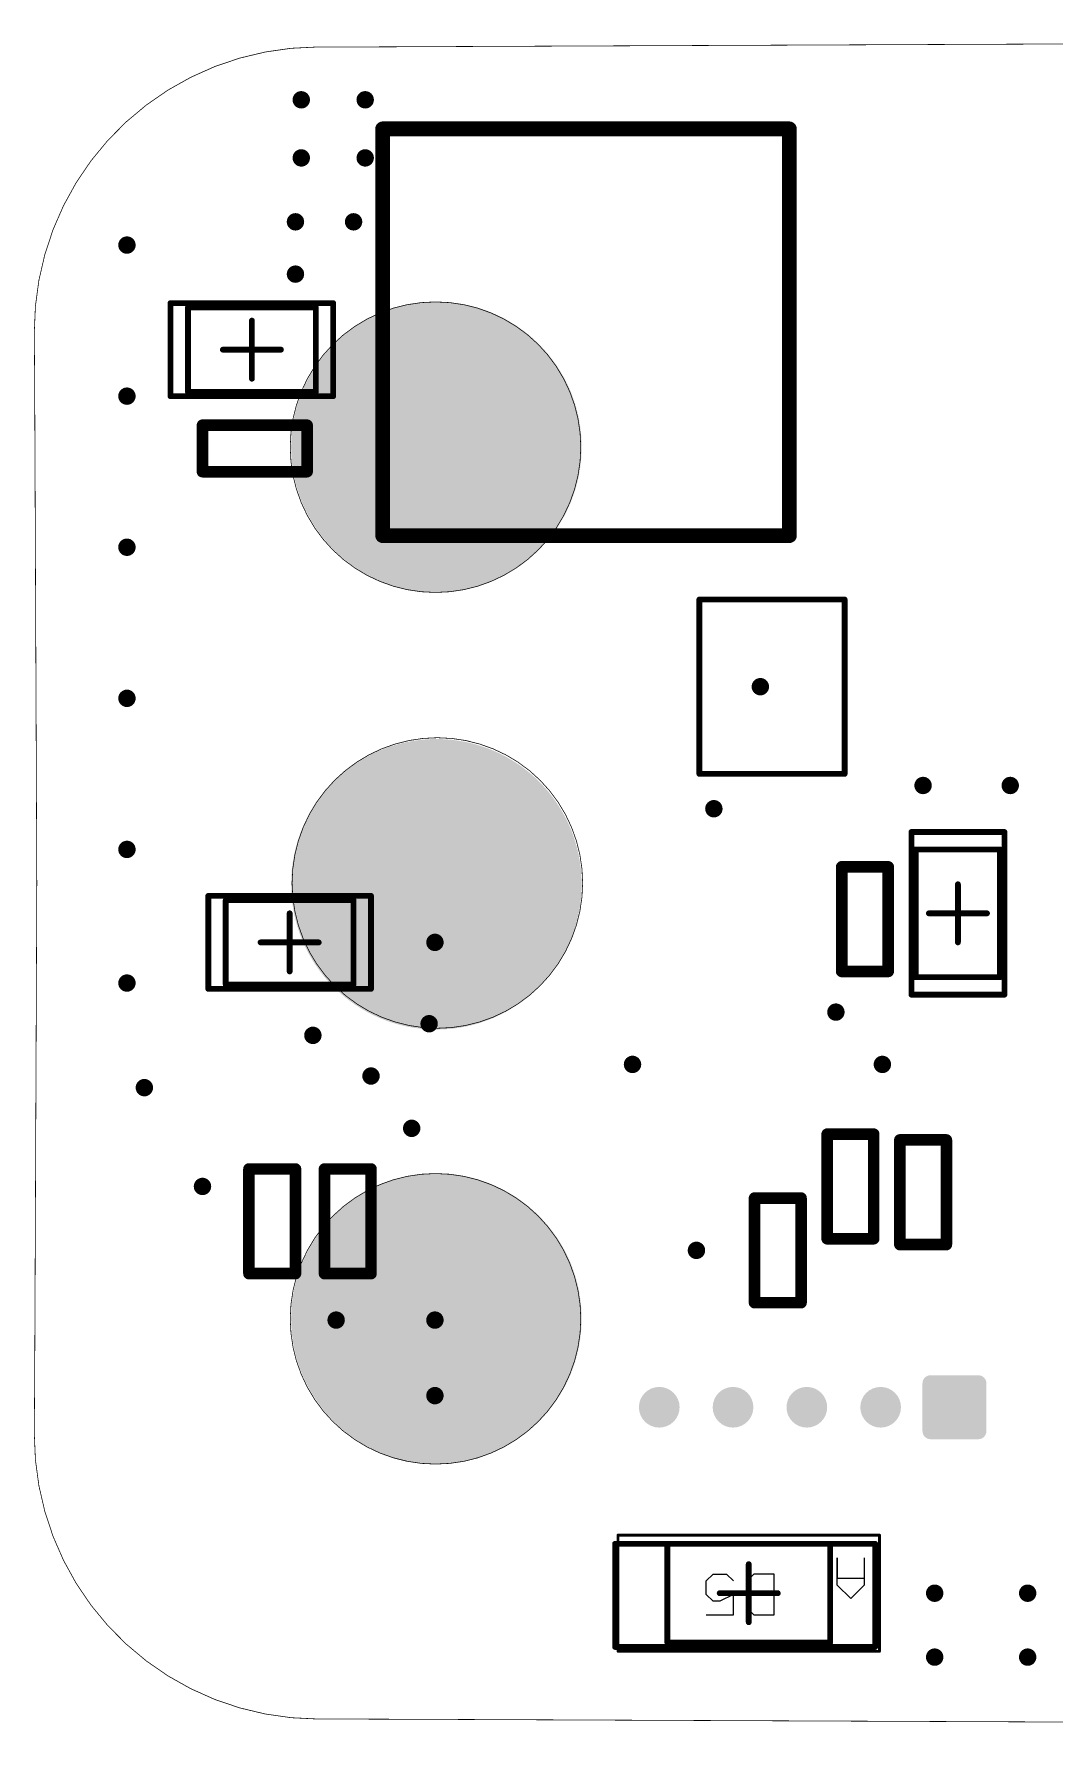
# Model space of a CAD drawing. Header units: millimetres. Extents: x 0 to 63.8, y 0 to 29.2.
# Drawn here: x 0 to 17.55, y 0.01 to 29.23 of the extents above; entities that cross this region are included whole.
import ezdxf

# ---------------------------------------------------------------- set-up
doc = ezdxf.new("R2010")
doc.units = ezdxf.units.MM
for name, color, linetype in [('BottomSolder', 6, 'Continuous'), ('Mechanical1', 6, 'Continuous'), ('Mechanical13', 56, 'Continuous'), ('Mechanical15', 56, 'Continuous'), ('Mechanical2', 216, 'Continuous'), ('Mechanical29', 56, 'Continuous'), ('PadHoleLayer', 156, 'Continuous'), ('ViaHoleLayer', 16, 'Continuous')]:
    doc.layers.add(name, color=color, linetype=linetype)

# ---------------------------------------------------------------- blocks, each defined once
blk = doc.blocks.new('0402_34')
at = {"layer": 'Mechanical15', "const_width": 0.2}
for points in [[(-0.9, -0.4), (-0.9, 0.4)], [(0.9, 0.4), (-0.9, 0.4)], [(0.9, -0.4), (0.9, 0.4)], [(0.9, -0.4), (-0.9, -0.4)]]:
    blk.add_lwpolyline(points, dxfattribs=at)
at = {"layer": 'Mechanical15', "const_width": 0.1}
for points in [[(-0.95, 0.4, 1), (-0.85, 0.4, 1)], [(-0.95, 0.4, 1), (-0.85, 0.4, 1)], [(0.85, 0.4, 1), (0.95, 0.4, 1)], [(0.85, 0.4, 1), (0.95, 0.4, 1)], [(-0.95, -0.4, 1), (-0.85, -0.4, 1)], [(-0.95, -0.4, 1), (-0.85, -0.4, 1)], [(0.85, -0.4, 1), (0.95, -0.4, 1)], [(0.85, -0.4, 1), (0.95, -0.4, 1)]]:
    blk.add_lwpolyline(points, format="xyb", close=True, dxfattribs=at)
at = {"layer": 'Mechanical2', "const_width": 0.2}
for points in [[(0.9, 0.4), (-0.9, 0.4)], [(-0.9, -0.4), (-0.9, 0.4)], [(0.9, -0.4), (0.9, 0.4)], [(0.9, -0.4), (-0.9, -0.4)]]:
    blk.add_lwpolyline(points, dxfattribs=at)
at = {"layer": 'Mechanical2', "const_width": 0.1}
for points in [[(-0.95, 0.4, 1), (-0.85, 0.4, 1)], [(-0.95, 0.4, 1), (-0.85, 0.4, 1)], [(0.85, 0.4, 1), (0.95, 0.4, 1)], [(0.85, 0.4, 1), (0.95, 0.4, 1)], [(-0.95, -0.4, 1), (-0.85, -0.4, 1)], [(-0.95, -0.4, 1), (-0.85, -0.4, 1)], [(0.85, -0.4, 1), (0.95, -0.4, 1)], [(0.85, -0.4, 1), (0.95, -0.4, 1)]]:
    blk.add_lwpolyline(points, format="xyb", close=True, dxfattribs=at)
blk = doc.blocks.new('0402_36')
at = {"layer": 'Mechanical15', "const_width": 0.2}
for points in [[(-0.9, -0.4), (-0.9, 0.4)], [(0.9, 0.4), (-0.9, 0.4)], [(0.9, -0.4), (0.9, 0.4)], [(0.9, -0.4), (-0.9, -0.4)]]:
    blk.add_lwpolyline(points, dxfattribs=at)
at = {"layer": 'Mechanical15', "const_width": 0.1}
for points in [[(-0.95, 0.4, 1), (-0.85, 0.4, 1)], [(-0.95, 0.4, 1), (-0.85, 0.4, 1)], [(0.85, 0.4, 1), (0.95, 0.4, 1)], [(0.85, 0.4, 1), (0.95, 0.4, 1)], [(-0.95, -0.4, 1), (-0.85, -0.4, 1)], [(-0.95, -0.4, 1), (-0.85, -0.4, 1)], [(0.85, -0.4, 1), (0.95, -0.4, 1)], [(0.85, -0.4, 1), (0.95, -0.4, 1)]]:
    blk.add_lwpolyline(points, format="xyb", close=True, dxfattribs=at)
at = {"layer": 'Mechanical2', "const_width": 0.2}
for points in [[(0.9, 0.4), (-0.9, 0.4)], [(-0.9, -0.4), (-0.9, 0.4)], [(0.9, -0.4), (0.9, 0.4)], [(0.9, -0.4), (-0.9, -0.4)]]:
    blk.add_lwpolyline(points, dxfattribs=at)
at = {"layer": 'Mechanical2', "const_width": 0.1}
for points in [[(-0.95, 0.4, 1), (-0.85, 0.4, 1)], [(-0.95, 0.4, 1), (-0.85, 0.4, 1)], [(0.85, 0.4, 1), (0.95, 0.4, 1)], [(0.85, 0.4, 1), (0.95, 0.4, 1)], [(-0.95, -0.4, 1), (-0.85, -0.4, 1)], [(-0.95, -0.4, 1), (-0.85, -0.4, 1)], [(0.85, -0.4, 1), (0.95, -0.4, 1)], [(0.85, -0.4, 1), (0.95, -0.4, 1)]]:
    blk.add_lwpolyline(points, format="xyb", close=True, dxfattribs=at)
blk = doc.blocks.new('SOT_23_38')
at = {"layer": 'Mechanical15', "const_width": 0.1}
for points in [[(2.45, 2.25), (-0.55, 2.25)], [(-0.55, -0.25), (-0.55, 2.25)], [(2.45, -0.25), (2.45, 2.25)], [(2.45, -0.25), (-0.55, -0.25)]]:
    blk.add_lwpolyline(points, dxfattribs=at)
at = {"layer": 'Mechanical15', "const_width": 0.05}
for points in [[(-0.575, 2.25, 1), (-0.525, 2.25, 1)], [(-0.575, 2.25, 1), (-0.525, 2.25, 1)], [(2.425, 2.25, 1), (2.475, 2.25, 1)], [(2.425, 2.25, 1), (2.475, 2.25, 1)], [(-0.575, -0.25, 1), (-0.525, -0.25, 1)], [(-0.575, -0.25, 1), (-0.525, -0.25, 1)], [(2.425, -0.25, 1), (2.475, -0.25, 1)], [(2.425, -0.25, 1), (2.475, -0.25, 1)]]:
    blk.add_lwpolyline(points, format="xyb", close=True, dxfattribs=at)
at = {"layer": 'Mechanical2', "const_width": 0.1}
for points in [[(2.45, 2.25), (-0.55, 2.25)], [(-0.55, -0.25), (-0.55, 2.25)], [(2.45, -0.25), (2.45, 2.25)], [(2.45, -0.25), (-0.55, -0.25)]]:
    blk.add_lwpolyline(points, dxfattribs=at)
at = {"layer": 'Mechanical2', "const_width": 0.05}
for points in [[(-0.575, 2.25, 1), (-0.525, 2.25, 1)], [(-0.575, 2.25, 1), (-0.525, 2.25, 1)], [(2.425, 2.25, 1), (2.475, 2.25, 1)], [(2.425, 2.25, 1), (2.475, 2.25, 1)], [(-0.575, -0.25, 1), (-0.525, -0.25, 1)], [(-0.575, -0.25, 1), (-0.525, -0.25, 1)], [(2.425, -0.25, 1), (2.475, -0.25, 1)], [(2.425, -0.25, 1), (2.475, -0.25, 1)]]:
    blk.add_lwpolyline(points, format="xyb", close=True, dxfattribs=at)
blk = doc.blocks.new('1_5_H______1_27_42')
at = {"layer": 'BottomSolder'}
h = blk.add_hatch(color=6, dxfattribs=at)
edge = h.paths.add_edge_path()
edge.add_arc((-0.412, -0.412), 0.138, 180, 270)
edge.add_line((-0.412, -0.55), (0.412, -0.55))
edge.add_arc((0.412, -0.412), 0.138, 270, 360)
edge.add_line((0.55, -0.412), (0.55, 0.412))
edge.add_arc((0.412, 0.412), 0.138, 0, 90)
edge.add_line((0.412, 0.55), (-0.412, 0.55))
edge.add_arc((-0.412, 0.412), 0.138, 90, 180)
edge.add_line((-0.55, 0.412), (-0.55, -0.412))
at = {"layer": 'PadHoleLayer'}
h = blk.add_hatch(color=156, dxfattribs=at)
edge = h.paths.add_edge_path()
edge.add_arc((0, 0), 0.35, 0, 360)
h = blk.add_hatch(color=156, dxfattribs=at)
edge = h.paths.add_edge_path()
edge.add_arc((1.27, 0), 0.35, 0, 360)
h = blk.add_hatch(color=156, dxfattribs=at)
edge = h.paths.add_edge_path()
edge.add_arc((2.54, 0), 0.35, 0, 360)
h = blk.add_hatch(color=156, dxfattribs=at)
edge = h.paths.add_edge_path()
edge.add_arc((3.81, 0), 0.35, 0, 360)
h = blk.add_hatch(color=156, dxfattribs=at)
edge = h.paths.add_edge_path()
edge.add_arc((5.08, 0), 0.35, 0, 360)
blk = doc.blocks.new('SRR7045_102M_47')
at = {"layer": 'Mechanical15', "const_width": 0.254}
for points in [[(-0.5, -3.5), (-0.5, 3.5)], [(-0.5, 3.5), (6.5, 3.5)], [(6.5, -3.5), (6.5, 3.5)], [(-0.5, -3.5), (6.5, -3.5)]]:
    blk.add_lwpolyline(points, dxfattribs=at)
at = {"layer": 'Mechanical15', "const_width": 0.127}
for points in [[(-0.563, 3.5, 1), (-0.436, 3.5, 1)], [(-0.563, 3.5, 1), (-0.436, 3.5, 1)], [(6.436, 3.5, 1), (6.563, 3.5, 1)], [(6.436, 3.5, 1), (6.563, 3.5, 1)], [(-0.563, -3.5, 1), (-0.436, -3.5, 1)], [(-0.563, -3.5, 1), (-0.436, -3.5, 1)], [(6.436, -3.5, 1), (6.563, -3.5, 1)], [(6.436, -3.5, 1), (6.563, -3.5, 1)]]:
    blk.add_lwpolyline(points, format="xyb", close=True, dxfattribs=at)
at = {"layer": 'Mechanical2', "const_width": 0.254}
for points in [[(-0.5, -3.5), (-0.5, 3.5)], [(-0.5, 3.5), (6.5, 3.5)], [(6.5, -3.5), (6.5, 3.5)], [(-0.5, -3.5), (6.5, -3.5)]]:
    blk.add_lwpolyline(points, dxfattribs=at)
at = {"layer": 'Mechanical2', "const_width": 0.127}
for points in [[(-0.563, 3.5, 1), (-0.436, 3.5, 1)], [(-0.563, 3.5, 1), (-0.436, 3.5, 1)], [(6.436, 3.5, 1), (6.563, 3.5, 1)], [(6.436, 3.5, 1), (6.563, 3.5, 1)], [(-0.563, -3.5, 1), (-0.436, -3.5, 1)], [(-0.563, -3.5, 1), (-0.436, -3.5, 1)], [(6.436, -3.5, 1), (6.563, -3.5, 1)], [(6.436, -3.5, 1), (6.563, -3.5, 1)]]:
    blk.add_lwpolyline(points, format="xyb", close=True, dxfattribs=at)
blk = doc.blocks.new('SOD123_SODFL360X130_2N_53')
at = {"layer": 'Mechanical13', "const_width": 0.1}
for points in [[(-1.4, 0.85), (-1.4, -0.85)], [(1.4, 0.85), (-1.4, 0.85)], [(1.4, 0.85), (1.4, -0.85)], [(1.4, -0.85), (-1.4, -0.85)]]:
    blk.add_lwpolyline(points, dxfattribs=at)
at = {"layer": 'Mechanical13', "const_width": 0.05}
for points in [[(-1.425, 0.85, 1), (-1.375, 0.85, 1)], [(-1.425, 0.85, 1), (-1.375, 0.85, 1)], [(1.375, 0.85, 1), (1.425, 0.85, 1)], [(1.375, 0.85, 1), (1.425, 0.85, 1)], [(-1.425, -0.85, 1), (-1.375, -0.85, 1)], [(-1.425, -0.85, 1), (-1.375, -0.85, 1)], [(1.375, -0.85, 1), (1.425, -0.85, 1)], [(1.375, -0.85, 1), (1.425, -0.85, 1)]]:
    blk.add_lwpolyline(points, format="xyb", close=True, dxfattribs=at)
at = {"layer": 'Mechanical15'}
for points, const_width in [([(-2.25, 1), (-2.25, -1)], 0.05), ([(2.25, 1), (-2.25, 1)], 0.05), ([(2.25, 1), (2.25, -1)], 0.05), ([(0, 0.5), (0, -0.5)], 0.1), ([(0.5, 0), (-0.5, 0)], 0.1), ([(2.25, -1), (-2.25, -1)], 0.05)]:
    blk.add_lwpolyline(points, dxfattribs=dict(at, const_width=const_width))
for points, const_width in [([(-2.262, 1, 1), (-2.238, 1, 1)], 0.025), ([(-2.262, 1, 1), (-2.238, 1, 1)], 0.025), ([(2.238, 1, 1), (2.262, 1, 1)], 0.025), ([(2.238, 1, 1), (2.262, 1, 1)], 0.025), ([(-0.025, 0.5, 1), (0.025, 0.5, 1)], 0.05), ([(-0.525, 0, 1), (-0.475, 0, 1)], 0.05), ([(0.475, 0, 1), (0.525, 0, 1)], 0.05), ([(-0.025, -0.5, 1), (0.025, -0.5, 1)], 0.05), ([(-2.262, -1, 1), (-2.238, -1, 1)], 0.025), ([(-2.262, -1, 1), (-2.238, -1, 1)], 0.025), ([(2.238, -1, 1), (2.262, -1, 1)], 0.025), ([(2.238, -1, 1), (2.262, -1, 1)], 0.025)]:
    blk.add_lwpolyline(points, format="xyb", close=True, dxfattribs=dict(at, const_width=const_width))
at = {"layer": 'Mechanical29'}
for p, q in [((-0.436, 0.37), (-0.436, -0.329)), ((-0.086, 0.37), (-0.436, 0.37)), ((0.031, 0.254), (-0.086, 0.37)), ((0.73, 0.37), (0.264, 0.37)), ((0.264, 0.37), (0.264, 0.021)), ((-1.988, -0.141), (-1.755, 0.092)), ((-1.755, 0.092), (-1.521, -0.141)), ((0.031, -0.213), (0.031, 0.254)), ((0.264, 0.021), (0.497, 0.137)), ((0.497, 0.137), (0.614, 0.137)), ((0.614, 0.137), (0.73, 0.021)), ((0.73, 0.021), (0.73, -0.213)), ((-1.988, -0.607), (-1.988, -0.141)), ((-1.521, -0.257), (-1.988, -0.257)), ((-1.521, -0.141), (-1.521, -0.607)), ((-1.521, -0.607), (-1.521, -0.257)), ((-0.086, -0.329), (0.031, -0.213)), ((0.381, -0.329), (0.264, -0.213)), ((0.73, -0.213), (0.614, -0.329)), ((-0.436, -0.329), (-0.086, -0.329)), ((0.614, -0.329), (0.381, -0.329))]:
    blk.add_line(p, q, dxfattribs=at)
at = {"layer": 'Mechanical29', "const_width": 0.1}
for points in [[(2.3, 0.925), (-2.175, 0.925)], [(-2.175, 0.925), (-2.175, -0.85)], [(2.3, 0.925), (2.3, -0.85)], [(2.3, -0.85), (-2.175, -0.85)]]:
    blk.add_lwpolyline(points, dxfattribs=at)
at = {"layer": 'Mechanical29', "const_width": 0.05}
for points in [[(-2.2, 0.925, 1), (-2.15, 0.925, 1)], [(-2.2, 0.925, 1), (-2.15, 0.925, 1)], [(2.275, 0.925, 1), (2.325, 0.925, 1)], [(2.275, 0.925, 1), (2.325, 0.925, 1)], [(-2.2, -0.85, 1), (-2.15, -0.85, 1)], [(-2.2, -0.85, 1), (-2.15, -0.85, 1)], [(2.275, -0.85, 1), (2.325, -0.85, 1)], [(2.275, -0.85, 1), (2.325, -0.85, 1)]]:
    blk.add_lwpolyline(points, format="xyb", close=True, dxfattribs=at)
blk = doc.blocks.new('0402_73')
at = {"layer": 'Mechanical15', "const_width": 0.2}
for points in [[(-0.9, -0.4), (-0.9, 0.4)], [(0.9, 0.4), (-0.9, 0.4)], [(0.9, -0.4), (0.9, 0.4)], [(0.9, -0.4), (-0.9, -0.4)]]:
    blk.add_lwpolyline(points, dxfattribs=at)
at = {"layer": 'Mechanical15', "const_width": 0.1}
for points in [[(-0.95, 0.4, 1), (-0.85, 0.4, 1)], [(-0.95, 0.4, 1), (-0.85, 0.4, 1)], [(0.85, 0.4, 1), (0.95, 0.4, 1)], [(0.85, 0.4, 1), (0.95, 0.4, 1)], [(-0.95, -0.4, 1), (-0.85, -0.4, 1)], [(-0.95, -0.4, 1), (-0.85, -0.4, 1)], [(0.85, -0.4, 1), (0.95, -0.4, 1)], [(0.85, -0.4, 1), (0.95, -0.4, 1)]]:
    blk.add_lwpolyline(points, format="xyb", close=True, dxfattribs=at)
at = {"layer": 'Mechanical2', "const_width": 0.2}
for points in [[(0.9, 0.4), (-0.9, 0.4)], [(-0.9, -0.4), (-0.9, 0.4)], [(0.9, -0.4), (0.9, 0.4)], [(0.9, -0.4), (-0.9, -0.4)]]:
    blk.add_lwpolyline(points, dxfattribs=at)
at = {"layer": 'Mechanical2', "const_width": 0.1}
for points in [[(-0.95, 0.4, 1), (-0.85, 0.4, 1)], [(-0.95, 0.4, 1), (-0.85, 0.4, 1)], [(0.85, 0.4, 1), (0.95, 0.4, 1)], [(0.85, 0.4, 1), (0.95, 0.4, 1)], [(-0.95, -0.4, 1), (-0.85, -0.4, 1)], [(-0.95, -0.4, 1), (-0.85, -0.4, 1)], [(0.85, -0.4, 1), (0.95, -0.4, 1)], [(0.85, -0.4, 1), (0.95, -0.4, 1)]]:
    blk.add_lwpolyline(points, format="xyb", close=True, dxfattribs=at)
blk = doc.blocks.new('0402_75')
at = {"layer": 'Mechanical15', "const_width": 0.2}
for points in [[(-0.9, 0.4), (-0.9, -0.4)], [(-0.9, 0.4), (0.9, 0.4)], [(0.9, 0.4), (0.9, -0.4)], [(-0.9, -0.4), (0.9, -0.4)]]:
    blk.add_lwpolyline(points, dxfattribs=at)
at = {"layer": 'Mechanical15', "const_width": 0.1}
for points in [[(-0.95, 0.4, 1), (-0.85, 0.4, 1)], [(-0.95, 0.4, 1), (-0.85, 0.4, 1)], [(0.85, 0.4, 1), (0.95, 0.4, 1)], [(0.85, 0.4, 1), (0.95, 0.4, 1)], [(-0.95, -0.4, 1), (-0.85, -0.4, 1)], [(-0.95, -0.4, 1), (-0.85, -0.4, 1)], [(0.85, -0.4, 1), (0.95, -0.4, 1)], [(0.85, -0.4, 1), (0.95, -0.4, 1)]]:
    blk.add_lwpolyline(points, format="xyb", close=True, dxfattribs=at)
at = {"layer": 'Mechanical2', "const_width": 0.2}
for points in [[(-0.9, 0.4), (0.9, 0.4)], [(-0.9, 0.4), (-0.9, -0.4)], [(0.9, 0.4), (0.9, -0.4)], [(-0.9, -0.4), (0.9, -0.4)]]:
    blk.add_lwpolyline(points, dxfattribs=at)
at = {"layer": 'Mechanical2', "const_width": 0.1}
for points in [[(-0.95, 0.4, 1), (-0.85, 0.4, 1)], [(-0.95, 0.4, 1), (-0.85, 0.4, 1)], [(0.85, 0.4, 1), (0.95, 0.4, 1)], [(0.85, 0.4, 1), (0.95, 0.4, 1)], [(-0.95, -0.4, 1), (-0.85, -0.4, 1)], [(-0.95, -0.4, 1), (-0.85, -0.4, 1)], [(0.85, -0.4, 1), (0.95, -0.4, 1)], [(0.85, -0.4, 1), (0.95, -0.4, 1)]]:
    blk.add_lwpolyline(points, format="xyb", close=True, dxfattribs=at)
blk = doc.blocks.new('0402_77')
at = {"layer": 'Mechanical15', "const_width": 0.2}
for points in [[(-0.9, 0.4), (-0.9, -0.4)], [(-0.9, 0.4), (0.9, 0.4)], [(0.9, 0.4), (0.9, -0.4)], [(-0.9, -0.4), (0.9, -0.4)]]:
    blk.add_lwpolyline(points, dxfattribs=at)
at = {"layer": 'Mechanical15', "const_width": 0.1}
for points in [[(-0.95, 0.4, 1), (-0.85, 0.4, 1)], [(-0.95, 0.4, 1), (-0.85, 0.4, 1)], [(0.85, 0.4, 1), (0.95, 0.4, 1)], [(0.85, 0.4, 1), (0.95, 0.4, 1)], [(-0.95, -0.4, 1), (-0.85, -0.4, 1)], [(-0.95, -0.4, 1), (-0.85, -0.4, 1)], [(0.85, -0.4, 1), (0.95, -0.4, 1)], [(0.85, -0.4, 1), (0.95, -0.4, 1)]]:
    blk.add_lwpolyline(points, format="xyb", close=True, dxfattribs=at)
at = {"layer": 'Mechanical2', "const_width": 0.2}
for points in [[(-0.9, 0.4), (0.9, 0.4)], [(-0.9, 0.4), (-0.9, -0.4)], [(0.9, 0.4), (0.9, -0.4)], [(-0.9, -0.4), (0.9, -0.4)]]:
    blk.add_lwpolyline(points, dxfattribs=at)
at = {"layer": 'Mechanical2', "const_width": 0.1}
for points in [[(-0.95, 0.4, 1), (-0.85, 0.4, 1)], [(-0.95, 0.4, 1), (-0.85, 0.4, 1)], [(0.85, 0.4, 1), (0.95, 0.4, 1)], [(0.85, 0.4, 1), (0.95, 0.4, 1)], [(-0.95, -0.4, 1), (-0.85, -0.4, 1)], [(-0.95, -0.4, 1), (-0.85, -0.4, 1)], [(0.85, -0.4, 1), (0.95, -0.4, 1)], [(0.85, -0.4, 1), (0.95, -0.4, 1)]]:
    blk.add_lwpolyline(points, format="xyb", close=True, dxfattribs=at)
blk = doc.blocks.new('0805_79')
at = {"layer": 'Mechanical13', "const_width": 0.1}
for points in [[(-1.1, -0.725), (-1.1, 0.725)], [(1.1, 0.725), (-1.1, 0.725)], [(1.1, -0.725), (1.1, 0.725)], [(1.1, -0.725), (-1.1, -0.725)]]:
    blk.add_lwpolyline(points, dxfattribs=at)
at = {"layer": 'Mechanical13', "const_width": 0.05}
for points in [[(-1.125, 0.725, 1), (-1.075, 0.725, 1)], [(-1.125, 0.725, 1), (-1.075, 0.725, 1)], [(1.075, 0.725, 1), (1.125, 0.725, 1)], [(1.075, 0.725, 1), (1.125, 0.725, 1)], [(-1.125, -0.725, 1), (-1.075, -0.725, 1)], [(-1.125, -0.725, 1), (-1.075, -0.725, 1)], [(1.075, -0.725, 1), (1.125, -0.725, 1)], [(1.075, -0.725, 1), (1.125, -0.725, 1)]]:
    blk.add_lwpolyline(points, format="xyb", close=True, dxfattribs=at)
at = {"layer": 'Mechanical15', "const_width": 0.1}
for points in [[(-1.4, -0.8), (-1.4, 0.8)], [(1.4, 0.8), (-1.4, 0.8)], [(1.4, -0.8), (1.4, 0.8)], [(0, -0.5), (0, 0.5)], [(0.5, 0), (-0.5, 0)], [(1.4, -0.8), (-1.4, -0.8)]]:
    blk.add_lwpolyline(points, dxfattribs=at)
at = {"layer": 'Mechanical15', "const_width": 0.05}
for points in [[(-1.425, 0.8, 1), (-1.375, 0.8, 1)], [(-1.425, 0.8, 1), (-1.375, 0.8, 1)], [(1.375, 0.8, 1), (1.425, 0.8, 1)], [(1.375, 0.8, 1), (1.425, 0.8, 1)], [(-0.025, 0.5, 1), (0.025, 0.5, 1)], [(-0.525, 0, 1), (-0.475, 0, 1)], [(0.475, 0, 1), (0.525, 0, 1)], [(-0.025, -0.5, 1), (0.025, -0.5, 1)], [(-1.425, -0.8, 1), (-1.375, -0.8, 1)], [(-1.425, -0.8, 1), (-1.375, -0.8, 1)], [(1.375, -0.8, 1), (1.425, -0.8, 1)], [(1.375, -0.8, 1), (1.425, -0.8, 1)]]:
    blk.add_lwpolyline(points, format="xyb", close=True, dxfattribs=at)
blk = doc.blocks.new('0402_81')
at = {"layer": 'Mechanical15', "const_width": 0.2}
for points in [[(-0.9, -0.4), (-0.9, 0.4)], [(0.9, 0.4), (-0.9, 0.4)], [(0.9, -0.4), (0.9, 0.4)], [(0.9, -0.4), (-0.9, -0.4)]]:
    blk.add_lwpolyline(points, dxfattribs=at)
at = {"layer": 'Mechanical15', "const_width": 0.1}
for points in [[(-0.95, 0.4, 1), (-0.85, 0.4, 1)], [(-0.95, 0.4, 1), (-0.85, 0.4, 1)], [(0.85, 0.4, 1), (0.95, 0.4, 1)], [(0.85, 0.4, 1), (0.95, 0.4, 1)], [(-0.95, -0.4, 1), (-0.85, -0.4, 1)], [(-0.95, -0.4, 1), (-0.85, -0.4, 1)], [(0.85, -0.4, 1), (0.95, -0.4, 1)], [(0.85, -0.4, 1), (0.95, -0.4, 1)]]:
    blk.add_lwpolyline(points, format="xyb", close=True, dxfattribs=at)
at = {"layer": 'Mechanical2', "const_width": 0.2}
for points in [[(0.9, 0.4), (-0.9, 0.4)], [(-0.9, -0.4), (-0.9, 0.4)], [(0.9, -0.4), (0.9, 0.4)], [(0.9, -0.4), (-0.9, -0.4)]]:
    blk.add_lwpolyline(points, dxfattribs=at)
at = {"layer": 'Mechanical2', "const_width": 0.1}
for points in [[(-0.95, 0.4, 1), (-0.85, 0.4, 1)], [(-0.95, 0.4, 1), (-0.85, 0.4, 1)], [(0.85, 0.4, 1), (0.95, 0.4, 1)], [(0.85, 0.4, 1), (0.95, 0.4, 1)], [(-0.95, -0.4, 1), (-0.85, -0.4, 1)], [(-0.95, -0.4, 1), (-0.85, -0.4, 1)], [(0.85, -0.4, 1), (0.95, -0.4, 1)], [(0.85, -0.4, 1), (0.95, -0.4, 1)]]:
    blk.add_lwpolyline(points, format="xyb", close=True, dxfattribs=at)
blk = doc.blocks.new('0402_82')
at = {"layer": 'Mechanical15', "const_width": 0.2}
for points in [[(-0.9, -0.4), (-0.9, 0.4)], [(-0.9, 0.4), (0.9, 0.4)], [(0.9, -0.4), (0.9, 0.4)], [(-0.9, -0.4), (0.9, -0.4)]]:
    blk.add_lwpolyline(points, dxfattribs=at)
at = {"layer": 'Mechanical15', "const_width": 0.1}
for points in [[(-0.95, 0.4, 1), (-0.85, 0.4, 1)], [(-0.95, 0.4, 1), (-0.85, 0.4, 1)], [(0.85, 0.4, 1), (0.95, 0.4, 1)], [(0.85, 0.4, 1), (0.95, 0.4, 1)], [(-0.95, -0.4, 1), (-0.85, -0.4, 1)], [(-0.95, -0.4, 1), (-0.85, -0.4, 1)], [(0.85, -0.4, 1), (0.95, -0.4, 1)], [(0.85, -0.4, 1), (0.95, -0.4, 1)]]:
    blk.add_lwpolyline(points, format="xyb", close=True, dxfattribs=at)
at = {"layer": 'Mechanical2', "const_width": 0.2}
for points in [[(-0.9, 0.4), (0.9, 0.4)], [(-0.9, -0.4), (-0.9, 0.4)], [(0.9, -0.4), (0.9, 0.4)], [(-0.9, -0.4), (0.9, -0.4)]]:
    blk.add_lwpolyline(points, dxfattribs=at)
at = {"layer": 'Mechanical2', "const_width": 0.1}
for points in [[(-0.95, 0.4, 1), (-0.85, 0.4, 1)], [(-0.95, 0.4, 1), (-0.85, 0.4, 1)], [(0.85, 0.4, 1), (0.95, 0.4, 1)], [(0.85, 0.4, 1), (0.95, 0.4, 1)], [(-0.95, -0.4, 1), (-0.85, -0.4, 1)], [(-0.95, -0.4, 1), (-0.85, -0.4, 1)], [(0.85, -0.4, 1), (0.95, -0.4, 1)], [(0.85, -0.4, 1), (0.95, -0.4, 1)]]:
    blk.add_lwpolyline(points, format="xyb", close=True, dxfattribs=at)
blk = doc.blocks.new('0805_83')
at = {"layer": 'Mechanical13', "const_width": 0.1}
for points in [[(-1.1, -0.725), (-1.1, 0.725)], [(-1.1, 0.725), (1.1, 0.725)], [(1.1, -0.725), (1.1, 0.725)], [(-1.1, -0.725), (1.1, -0.725)]]:
    blk.add_lwpolyline(points, dxfattribs=at)
at = {"layer": 'Mechanical13', "const_width": 0.05}
for points in [[(-1.125, 0.725, 1), (-1.075, 0.725, 1)], [(-1.125, 0.725, 1), (-1.075, 0.725, 1)], [(1.075, 0.725, 1), (1.125, 0.725, 1)], [(1.075, 0.725, 1), (1.125, 0.725, 1)], [(-1.125, -0.725, 1), (-1.075, -0.725, 1)], [(-1.125, -0.725, 1), (-1.075, -0.725, 1)], [(1.075, -0.725, 1), (1.125, -0.725, 1)], [(1.075, -0.725, 1), (1.125, -0.725, 1)]]:
    blk.add_lwpolyline(points, format="xyb", close=True, dxfattribs=at)
at = {"layer": 'Mechanical15', "const_width": 0.1}
for points in [[(-1.4, -0.8), (-1.4, 0.8)], [(-1.4, 0.8), (1.4, 0.8)], [(1.4, -0.8), (1.4, 0.8)], [(0, -0.5), (0, 0.5)], [(-0.5, 0), (0.5, 0)], [(-1.4, -0.8), (1.4, -0.8)]]:
    blk.add_lwpolyline(points, dxfattribs=at)
at = {"layer": 'Mechanical15', "const_width": 0.05}
for points in [[(-1.425, 0.8, 1), (-1.375, 0.8, 1)], [(-1.425, 0.8, 1), (-1.375, 0.8, 1)], [(1.375, 0.8, 1), (1.425, 0.8, 1)], [(1.375, 0.8, 1), (1.425, 0.8, 1)], [(-0.025, 0.5, 1), (0.025, 0.5, 1)], [(-0.525, 0, 1), (-0.475, 0, 1)], [(0.475, 0, 1), (0.525, 0, 1)], [(-0.025, -0.5, 1), (0.025, -0.5, 1)], [(-1.425, -0.8, 1), (-1.375, -0.8, 1)], [(-1.425, -0.8, 1), (-1.375, -0.8, 1)], [(1.375, -0.8, 1), (1.425, -0.8, 1)], [(1.375, -0.8, 1), (1.425, -0.8, 1)]]:
    blk.add_lwpolyline(points, format="xyb", close=True, dxfattribs=at)
blk = doc.blocks.new('0805_85')
at = {"layer": 'Mechanical13', "const_width": 0.1}
for points in [[(-1.1, -0.725), (-1.1, 0.725)], [(-1.1, 0.725), (1.1, 0.725)], [(1.1, -0.725), (1.1, 0.725)], [(-1.1, -0.725), (1.1, -0.725)]]:
    blk.add_lwpolyline(points, dxfattribs=at)
at = {"layer": 'Mechanical13', "const_width": 0.05}
for points in [[(-1.125, 0.725, 1), (-1.075, 0.725, 1)], [(-1.125, 0.725, 1), (-1.075, 0.725, 1)], [(1.075, 0.725, 1), (1.125, 0.725, 1)], [(1.075, 0.725, 1), (1.125, 0.725, 1)], [(-1.125, -0.725, 1), (-1.075, -0.725, 1)], [(-1.125, -0.725, 1), (-1.075, -0.725, 1)], [(1.075, -0.725, 1), (1.125, -0.725, 1)], [(1.075, -0.725, 1), (1.125, -0.725, 1)]]:
    blk.add_lwpolyline(points, format="xyb", close=True, dxfattribs=at)
at = {"layer": 'Mechanical15', "const_width": 0.1}
for points in [[(-1.4, -0.8), (-1.4, 0.8)], [(-1.4, 0.8), (1.4, 0.8)], [(1.4, -0.8), (1.4, 0.8)], [(0, -0.5), (0, 0.5)], [(-0.5, 0), (0.5, 0)], [(-1.4, -0.8), (1.4, -0.8)]]:
    blk.add_lwpolyline(points, dxfattribs=at)
at = {"layer": 'Mechanical15', "const_width": 0.05}
for points in [[(-1.425, 0.8, 1), (-1.375, 0.8, 1)], [(-1.425, 0.8, 1), (-1.375, 0.8, 1)], [(1.375, 0.8, 1), (1.425, 0.8, 1)], [(1.375, 0.8, 1), (1.425, 0.8, 1)], [(-0.025, 0.5, 1), (0.025, 0.5, 1)], [(-0.525, 0, 1), (-0.475, 0, 1)], [(0.475, 0, 1), (0.525, 0, 1)], [(-0.025, -0.5, 1), (0.025, -0.5, 1)], [(-1.425, -0.8, 1), (-1.375, -0.8, 1)], [(-1.425, -0.8, 1), (-1.375, -0.8, 1)], [(1.375, -0.8, 1), (1.425, -0.8, 1)], [(1.375, -0.8, 1), (1.425, -0.8, 1)]]:
    blk.add_lwpolyline(points, format="xyb", close=True, dxfattribs=at)

msp = doc.modelspace()

# ---------------------------------------------------------------- hatches: boundary and pattern name
at = {"layer": 'BottomSolder'}
h = msp.add_hatch(color=6, dxfattribs=at)
edge = h.paths.add_edge_path()
edge.add_arc((6.925, 22.125), 2.5, 0, 360)
h = msp.add_hatch(color=6, dxfattribs=at)
edge = h.paths.add_edge_path()
edge.add_arc((6.925, 14.6), 2.5, 0, 360)
h = msp.add_hatch(color=6, dxfattribs=at)
edge = h.paths.add_edge_path()
edge.add_arc((6.925, 7.125), 2.5, 0, 360)
at = {"layer": 'ViaHoleLayer'}
h = msp.add_hatch(color=16, dxfattribs=at)
edge = h.paths.add_edge_path()
edge.add_arc((4.6, 28.1), 0.15, 0, 360)
h = msp.add_hatch(color=16, dxfattribs=at)
edge = h.paths.add_edge_path()
edge.add_arc((5.7, 28.1), 0.15, 0, 360)
h = msp.add_hatch(color=16, dxfattribs=at)
edge = h.paths.add_edge_path()
edge.add_arc((4.6, 27.1), 0.15, 0, 360)
h = msp.add_hatch(color=16, dxfattribs=at)
edge = h.paths.add_edge_path()
edge.add_arc((5.7, 27.1), 0.15, 0, 360)
h = msp.add_hatch(color=16, dxfattribs=at)
edge = h.paths.add_edge_path()
edge.add_arc((4.5, 26), 0.15, 0, 360)
h = msp.add_hatch(color=16, dxfattribs=at)
edge = h.paths.add_edge_path()
edge.add_arc((5.5, 26), 0.15, 0, 360)
h = msp.add_hatch(color=16, dxfattribs=at)
edge = h.paths.add_edge_path()
edge.add_arc((1.6, 25.6), 0.15, 0, 360)
h = msp.add_hatch(color=16, dxfattribs=at)
edge = h.paths.add_edge_path()
edge.add_arc((4.5, 25.1), 0.15, 0, 360)
h = msp.add_hatch(color=16, dxfattribs=at)
edge = h.paths.add_edge_path()
edge.add_arc((1.6, 23), 0.15, 0, 360)
h = msp.add_hatch(color=16, dxfattribs=at)
edge = h.paths.add_edge_path()
edge.add_arc((1.6, 20.4), 0.15, 0, 360)
h = msp.add_hatch(color=16, dxfattribs=at)
edge = h.paths.add_edge_path()
edge.add_arc((12.5, 18), 0.15, 0, 360)
h = msp.add_hatch(color=16, dxfattribs=at)
edge = h.paths.add_edge_path()
edge.add_arc((1.6, 17.8), 0.15, 0, 360)
h = msp.add_hatch(color=16, dxfattribs=at)
edge = h.paths.add_edge_path()
edge.add_arc((15.3, 16.3), 0.15, 0, 360)
h = msp.add_hatch(color=16, dxfattribs=at)
edge = h.paths.add_edge_path()
edge.add_arc((16.8, 16.3), 0.15, 0, 360)
h = msp.add_hatch(color=16, dxfattribs=at)
edge = h.paths.add_edge_path()
edge.add_arc((11.7, 15.9), 0.15, 0, 360)
h = msp.add_hatch(color=16, dxfattribs=at)
edge = h.paths.add_edge_path()
edge.add_arc((1.6, 15.2), 0.15, 0, 360)
h = msp.add_hatch(color=16, dxfattribs=at)
edge = h.paths.add_edge_path()
edge.add_arc((6.9, 13.6), 0.15, 0, 360)
h = msp.add_hatch(color=16, dxfattribs=at)
edge = h.paths.add_edge_path()
edge.add_arc((1.6, 12.9), 0.15, 0, 360)
h = msp.add_hatch(color=16, dxfattribs=at)
edge = h.paths.add_edge_path()
edge.add_arc((6.8, 12.2), 0.15, 0, 360)
h = msp.add_hatch(color=16, dxfattribs=at)
edge = h.paths.add_edge_path()
edge.add_arc((13.8, 12.4), 0.15, 0, 360)
h = msp.add_hatch(color=16, dxfattribs=at)
edge = h.paths.add_edge_path()
edge.add_arc((4.8, 12), 0.15, 0, 360)
h = msp.add_hatch(color=16, dxfattribs=at)
edge = h.paths.add_edge_path()
edge.add_arc((5.8, 11.3), 0.15, 0, 360)
h = msp.add_hatch(color=16, dxfattribs=at)
edge = h.paths.add_edge_path()
edge.add_arc((10.3, 11.5), 0.15, 0, 360)
h = msp.add_hatch(color=16, dxfattribs=at)
edge = h.paths.add_edge_path()
edge.add_arc((14.6, 11.5), 0.15, 0, 360)
h = msp.add_hatch(color=16, dxfattribs=at)
edge = h.paths.add_edge_path()
edge.add_arc((1.9, 11.1), 0.15, 0, 360)
h = msp.add_hatch(color=16, dxfattribs=at)
edge = h.paths.add_edge_path()
edge.add_arc((6.5, 10.4), 0.15, 0, 360)
h = msp.add_hatch(color=16, dxfattribs=at)
edge = h.paths.add_edge_path()
edge.add_arc((2.9, 9.4), 0.15, 0, 360)
h = msp.add_hatch(color=16, dxfattribs=at)
edge = h.paths.add_edge_path()
edge.add_arc((11.4, 8.3), 0.15, 0, 360)
h = msp.add_hatch(color=16, dxfattribs=at)
edge = h.paths.add_edge_path()
edge.add_arc((5.2, 7.1), 0.15, 0, 360)
h = msp.add_hatch(color=16, dxfattribs=at)
edge = h.paths.add_edge_path()
edge.add_arc((6.9, 7.1), 0.15, 0, 360)
h = msp.add_hatch(color=16, dxfattribs=at)
edge = h.paths.add_edge_path()
edge.add_arc((6.9, 5.8), 0.15, 0, 360)
h = msp.add_hatch(color=16, dxfattribs=at)
edge = h.paths.add_edge_path()
edge.add_arc((15.5, 2.4), 0.15, 0, 360)
h = msp.add_hatch(color=16, dxfattribs=at)
edge = h.paths.add_edge_path()
edge.add_arc((17.1, 2.4), 0.15, 0, 360)
h = msp.add_hatch(color=16, dxfattribs=at)
edge = h.paths.add_edge_path()
edge.add_arc((15.5, 1.3), 0.15, 0, 360)
h = msp.add_hatch(color=16, dxfattribs=at)
edge = h.paths.add_edge_path()
edge.add_arc((17.1, 1.3), 0.15, 0, 360)

# ---------------------------------------------------------------- linework, layer by layer
at = {"layer": 'Mechanical1', "const_width": 0.0127}
for points in [[(6.881, 29.015), (56.881, 29.227)], [(4.878, 29.009), (5.998, 29.011)], [(5.998, 29.011), (6.881, 29.015)], [(0.006, 24.095), (0.012, 23.216)], [(0.012, 23.216), (0.017, 22.093)], [(0.017, 22.093), (0.049, 14.622)], [(0.017, 7.151), (0.049, 14.622)], [(0.013, 6.268), (0.017, 7.151)], [(0.006, 5.149), (0.013, 6.268)], [(4.878, 0.235), (5.757, 0.233)], [(5.757, 0.233), (6.881, 0.229)], [(6.881, 0.229), (56.881, 0.017)]]:
    msp.add_lwpolyline(points, dxfattribs=at)
for points in [[(0.006, 24.095, -0.41461), (4.878, 29.009)], [(4.878, 0.235, -0.414593), (0.006, 5.149)]]:
    msp.add_lwpolyline(points, format="xyb", dxfattribs=at)
at = {"layer": 'Mechanical1'}
for points, const_width in [([(4.875, 29.009, 1), (4.882, 29.009, 1)], 0.00635), ([(4.875, 29.009, 1), (4.882, 29.009, 1)], 0.00635), ([(5.994, 29.011, 1), (6.001, 29.011, 1)], 0.00635), ([(5.994, 29.011, 1), (6.001, 29.011, 1)], 0.00635), ([(6.878, 29.015, 1), (6.884, 29.015, 1)], 0.00635), ([(6.878, 29.015, 1), (6.884, 29.015, 1)], 0.00635), ([(9.41, 22.122, 1), (4.41, 22.122, 1)], 0.0127), ([(9.41, 22.122, 1), (4.41, 22.122, 1)], 0.0127), ([(0.003, 24.095, 1), (0.01, 24.095, 1)], 0.00635), ([(0.003, 24.095, 1), (0.01, 24.095, 1)], 0.00635), ([(0.009, 23.216, 1), (0.015, 23.216, 1)], 0.00635), ([(0.009, 23.216, 1), (0.015, 23.216, 1)], 0.00635), ([(0.014, 22.093, 1), (0.02, 22.093, 1)], 0.00635), ([(0.014, 22.093, 1), (0.02, 22.093, 1)], 0.00635), ([(4.407, 22.122, 1), (4.413, 22.122, 1)], 0.00635), ([(4.407, 22.122, 1), (4.413, 22.122, 1)], 0.00635), ([(9.407, 22.122, 1), (9.413, 22.122, 1)], 0.00635), ([(9.407, 22.122, 1), (9.413, 22.122, 1)], 0.00635), ([(9.442, 14.622, 1), (4.442, 14.622, 1)], 0.0127), ([(9.442, 14.622, 1), (4.442, 14.622, 1)], 0.0127), ([(0.046, 14.622, 1), (0.052, 14.622, 1)], 0.00635), ([(0.046, 14.622, 1), (0.052, 14.622, 1)], 0.00635), ([(4.439, 14.622, 1), (4.445, 14.622, 1)], 0.00635), ([(4.439, 14.622, 1), (4.445, 14.622, 1)], 0.00635), ([(9.439, 14.622, 1), (9.445, 14.622, 1)], 0.00635), ([(9.439, 14.622, 1), (9.445, 14.622, 1)], 0.00635), ([(9.41, 7.122, 1), (4.41, 7.122, 1)], 0.0127), ([(9.41, 7.122, 1), (4.41, 7.122, 1)], 0.0127), ([(0.014, 7.151, 1), (0.02, 7.151, 1)], 0.00635), ([(0.014, 7.151, 1), (0.02, 7.151, 1)], 0.00635), ([(4.407, 7.122, 1), (4.413, 7.122, 1)], 0.00635), ([(4.407, 7.122, 1), (4.413, 7.122, 1)], 0.00635), ([(9.407, 7.122, 1), (9.413, 7.122, 1)], 0.00635), ([(9.407, 7.122, 1), (9.413, 7.122, 1)], 0.00635), ([(0.01, 6.268, 1), (0.016, 6.268, 1)], 0.00635), ([(0.01, 6.268, 1), (0.016, 6.268, 1)], 0.00635), ([(0.003, 5.149, 1), (0.01, 5.149, 1)], 0.00635), ([(0.003, 5.149, 1), (0.01, 5.149, 1)], 0.00635), ([(4.875, 0.235, 1), (4.882, 0.235, 1)], 0.00635), ([(4.875, 0.235, 1), (4.882, 0.235, 1)], 0.00635), ([(5.754, 0.233, 1), (5.76, 0.233, 1)], 0.00635), ([(5.754, 0.233, 1), (5.76, 0.233, 1)], 0.00635), ([(6.878, 0.229, 1), (6.884, 0.229, 1)], 0.00635), ([(6.878, 0.229, 1), (6.884, 0.229, 1)], 0.00635)]:
    msp.add_lwpolyline(points, format="xyb", close=True, dxfattribs=dict(at, const_width=const_width))

# ---------------------------------------------------------------- block references
for name, p, rotation in [('SRR7045_102M_47', (6.5, 24.1), 360), ('0805_83', (3.75, 23.8), 360), ('0402_82', (3.8, 22.1), 360), ('SOT_23_38', (11.7, 18.95), 270), ('0805_79', (15.9, 14.1), 270), ('0402_81', (14.3, 14), 270), ('0805_85', (4.4, 13.6), 360), ('0402_75', (14.05, 9.4), 90), ('0402_77', (15.301, 9.3), 90), ('0402_34', (4.1, 8.8), 270), ('0402_73', (5.4, 8.8), 270), ('0402_36', (12.8, 8.3), 270), ('1_5_H______1_27_42', (15.84, 5.6), 180), ('SOD123_SODFL360X130_2N_53', (12.3, 2.4), 180)]:
    msp.add_blockref(name, p, dxfattribs=dict(rotation=rotation))

doc.saveas('drawing.dxf')
